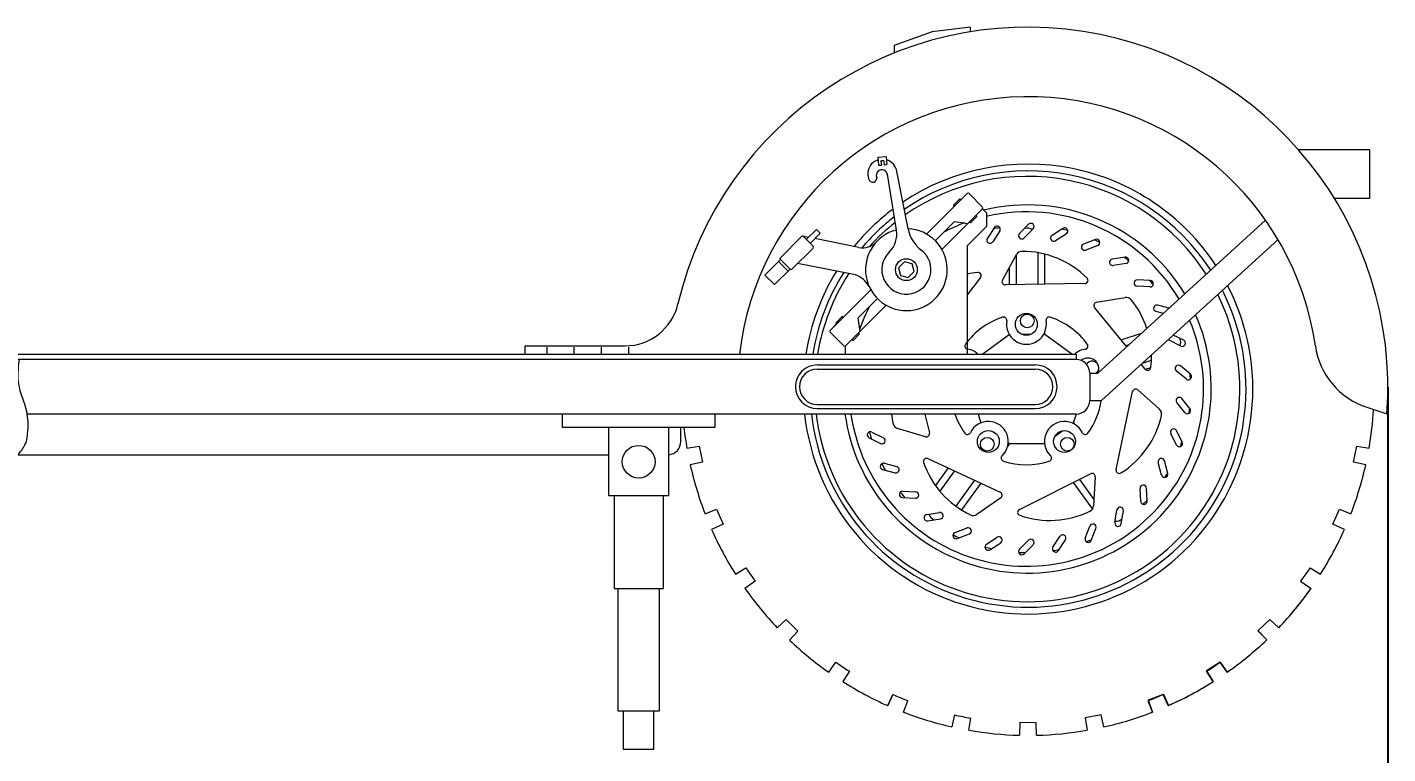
# Model space of a CAD drawing. Header units: millimetres. Extents: x 769 to 2415, y 617 to 2322.
# Drawn here: x 1321.9 to 1821.1, y 1186.9 to 1453.4 of the extents above; entities that cross this region are included whole.
import ezdxf

# ---------------------------------------------------------------- set-up
doc = ezdxf.new("R2010")
doc.units = ezdxf.units.MM
doc.linetypes.add('TRAZOS', pattern=[19.05, 12.7, -6.35])
doc.layers.add('01_Contornos', color=7, linetype='Continuous', lineweight=20)
doc.layers.add('cotas', color=3, linetype='Continuous')
doc.styles.add('EstiloCota', font='arialbd.ttf', dxfattribs={"height": 20})
doc.dimstyles.new('CotasUNE', dxfattribs={"dimtxt": 10, "dimasz": 8, "dimexe": 1.25, "dimexo": 0, "dimtad": 1, "dimtxsty": 'EstiloCota', "dimcen": 2.5, "dimclrd": 256, "dimclrt": 256, "dimadec": 0, "dimazin": 0, "dimtfac": 1, "dimtmove": 0, "dimatfit": 3, "dimfxl": 1, "dimarcsym": 0})

# ---------------------------------------------------------------- blocks, each defined once
blk = doc.blocks.new('*D342')
at = {"layer": 'cotas', "color": 0, "lineweight": -2, "transparency": 16777216}
for p, q in [((803.01, 1320.67), (803.01, 1122.45)), ((1821.07, 1321.35), (1821.07, 1122.45))]:
    blk.add_line(p, q, dxfattribs=at)
at = {"layer": 'cotas', "lineweight": -2, "transparency": 16777216}
blk.add_line((811.01, 1123.7), (1813.07, 1123.7), dxfattribs=at)
at = {"layer": 'cotas', "transparency": 16777216}
for points in [[(811.01, 1125.03), (811.01, 1122.36), (803.01, 1123.7)], [(1813.07, 1125.03), (1813.07, 1122.36), (1821.07, 1123.7)]]:
    blk.add_solid(points, dxfattribs=at)
at = {"layer": 'Defpoints', "color": 0}
for p in [(803.01, 1320.67), (1821.07, 1321.35), (1821.07, 1123.7)]:
    blk.add_point(p, dxfattribs=at)
at = {"layer": 'cotas', "transparency": 16777216, "insert": (1312.04, 1134.54), "char_height": 20, "attachment_point": 5, "style": 'EstiloCota'}
blk.add_mtext('1018', dxfattribs=at)

msp = doc.modelspace()

# ---------------------------------------------------------------- linework, layer by layer
at = {"layer": '01_Contornos'}
for p, q in [((1667.917, 1453.355), (1653.917, 1451.701)), ((1667.917, 1451.649), (1667.917, 1453.355)), ((1653.917, 1451.701), (1639.917, 1446.604)), ((1639.917, 1446.604), (1639.917, 1443.862)), ((1788.229, 1408.485), (1814.329, 1408.485)), ((1814.329, 1408.485), (1814.329, 1390.485)), ((1634.006, 1405.713), (1636.994, 1405.984)), ((1634.006, 1405.713), (1634.277, 1402.725)), ((1634.277, 1402.725), (1635.273, 1402.815)), ((1636.133, 1404.399), (1635.137, 1404.309)), ((1635.137, 1404.309), (1635.273, 1402.815)), ((1636.133, 1404.399), (1636.269, 1402.906)), ((1636.269, 1402.906), (1637.265, 1402.996)), ((1636.994, 1405.984), (1637.265, 1402.996)), ((1630.439, 1398.318), (1630.437, 1398.318)), ((1640.785, 1378.987), (1637.487, 1399.424)), ((1645.049, 1379.433), (1640.965, 1400.44)), ((1666.725, 1392.373), (1651.846, 1377.494)), ((1663.897, 1390.252), (1661.776, 1388.131)), ((1672.382, 1387.424), (1667.433, 1392.373)), ((1814.329, 1390.485), (1801.521, 1390.485)), ((1657.511, 1371.846), (1672.382, 1386.717)), ((1668.14, 1381.767), (1670.261, 1383.888)), ((1672.382, 1386.717), (1673.796, 1385.302)), ((1673.796, 1385.302), (1673.796, 1380.302)), ((1611.442, 1379.234), (1607.721, 1375.513)), ((1612.857, 1377.82), (1609.135, 1374.098)), ((1612.857, 1377.82), (1611.442, 1379.234)), ((1655.058, 1375.049), (1662.129, 1382.12)), ((1662.129, 1382.12), (1667.079, 1381.413)), ((1673.796, 1380.302), (1666.725, 1373.231)), ((1676.733, 1379.935), (1674.158, 1375.97)), ((1678.715, 1378.647), (1676.14, 1374.683)), ((1689.312, 1381.081), (1685.97, 1377.739)), ((1690.984, 1379.41), (1687.641, 1376.067)), ((1701.855, 1379.587), (1697.891, 1377.013)), ((1714.714, 1326.512), (1776.238, 1382.571)), ((1605.953, 1376.573), (1598.222, 1368.842)), ((1608.502, 1376.294), (1606.404, 1376.71)), ((1610.196, 1373.038), (1606.66, 1376.573)), ((1627.026, 1372.614), (1610.861, 1375.825)), ((1666.725, 1373.231), (1666.725, 1333.512)), ((1703.143, 1377.605), (1699.178, 1375.03)), ((1713.813, 1375.518), (1709.4, 1373.824)), ((1714.661, 1373.311), (1710.247, 1371.617)), ((1780.809, 1375.482), (1716.09, 1316.512)), ((1598.222, 1368.135), (1592.565, 1362.478)), ((1598.222, 1368.135), (1601.757, 1364.6)), ((1602.465, 1364.6), (1610.196, 1372.331)), ((1679.663, 1360.643), (1684.858, 1369.954)), ((1684.8, 1358.95), (1684.8, 1369.851)), ((1692.8, 1359.067), (1692.8, 1370.654)), ((1695.299, 1359.104), (1695.299, 1370.117)), ((1724.664, 1369.052), (1719.995, 1368.312)), ((1601.757, 1364.6), (1596.101, 1358.943)), ((1597.515, 1367.428), (1601.05, 1363.893)), ((1625.826, 1362.583), (1604.523, 1366.658)), ((1641.623, 1365.15), (1643.744, 1367.271)), ((1641.623, 1365.15), (1642.33, 1362.321)), ((1646.573, 1366.564), (1643.744, 1367.271)), ((1645.159, 1361.614), (1647.28, 1363.736)), ((1647.28, 1363.736), (1646.573, 1366.564)), ((1682.302, 1358.913), (1682.302, 1365.373)), ((1725.034, 1366.717), (1720.365, 1365.978)), ((1596.101, 1358.943), (1592.565, 1362.478)), ((1642.33, 1362.321), (1645.159, 1361.614)), ((1671.635, 1361.542), (1666.725, 1355.197)), ((1709.935, 1359.319), (1680.709, 1358.89)), ((1733.81, 1358.11), (1729.089, 1358.357)), ((1733.934, 1360.47), (1729.213, 1360.718)), ((1631.401, 1357.049), (1616.521, 1342.169)), ((1633.845, 1353.836), (1626.774, 1346.765)), ((1714.237, 1352.482), (1724.755, 1354.225)), ((1622.178, 1336.512), (1637.062, 1351.397)), ((1636.573, 1351.597), (1636.718, 1351.053)), ((1725.336, 1336.191), (1713.519, 1350.571)), ((1738.708, 1348.375), (1736.038, 1349.09)), ((1740.783, 1350.266), (1736.65, 1351.373)), ((1616.521, 1342.169), (1618.996, 1344.644)), ((1618.642, 1344.997), (1620.763, 1347.119)), ((1627.481, 1341.815), (1626.774, 1346.765)), ((1616.521, 1341.462), (1621.471, 1336.512)), ((1627.127, 1340.755), (1625.006, 1338.633)), ((1695.299, 1340.665), (1695.299, 1341.747)), ((1723.275, 1338.699), (1730.758, 1341.131)), ((1745.121, 1336.434), (1740.909, 1338.58)), ((1746.194, 1338.54), (1742.392, 1340.477)), ((1072.714, 1333.512), (1706.714, 1333.512)), ((1504.634, 1333.512), (1504.634, 1336.512)), ((1504.634, 1336.512), (1541.191, 1336.512)), ((1622.178, 1333.512), (1622.178, 1336.512)), ((1706.714, 1333.512), (1706.714, 1331.512)), ((1724.978, 1336.626), (1726.277, 1337.048)), ((1706.714, 1331.512), (1072.714, 1331.512)), ((1611.734, 1329.512), (1691.734, 1329.512)), ((1611.734, 1328.012), (1691.734, 1328.012)), ((1732.076, 1327.988), (1730.624, 1329.755)), ((1731.127, 1330.213), (1734.348, 1331.26)), ((1732.142, 1327.915), (1734.154, 1328.569)), ((1748.649, 1326.149), (1744.975, 1329.124)), ((1711.714, 1326.512), (1714.714, 1326.512)), ((1711.714, 1326.512), (1711.714, 1316.512)), ((1747.162, 1324.312), (1743.488, 1327.287)), ((1721.386, 1291.143), (1727.471, 1319.732)), ((1729.414, 1320.362), (1737.335, 1313.226)), ((1611.734, 1315.012), (1691.734, 1315.012)), ((1611.734, 1313.512), (1691.734, 1313.512)), ((1711.714, 1316.512), (1716.09, 1316.512)), ((1746.638, 1312.031), (1743.663, 1315.705)), ((1748.474, 1313.519), (1745.499, 1317.193)), ((1813.363, 1313.96), (1820.704, 1311.514)), ((1706.714, 1311.512), (1321.928, 1311.512)), ((1518.233, 1306.512), (1518.233, 1311.512)), ((1574.233, 1311.512), (1574.233, 1306.512)), ((1651.251, 1311.512), (1652.939, 1304.587)), ((1671.787, 1308.304), (1671.73, 1308.225)), ((1705.813, 1308.304), (1706.247, 1307.707)), ((1574.233, 1306.512), (1518.233, 1306.512)), ((1535.233, 1281.512), (1535.233, 1306.512)), ((1557.233, 1306.512), (1557.233, 1281.512)), ((1561.714, 1301.512), (1561.714, 1306.512)), ((1631.832, 1304.896), (1636.044, 1302.75)), ((1651.462, 1303.176), (1641.229, 1306.169)), ((1743.572, 1300.128), (1741.425, 1304.34)), ((1745.678, 1301.201), (1743.531, 1305.413)), ((1563.94, 1298.951), (1568.374, 1299.721)), ((1568.374, 1299.721), (1569.691, 1293.856)), ((1630.759, 1302.79), (1634.971, 1300.644)), ((1682.302, 1300.665), (1681.644, 1299.76)), ((1808.45, 1293.859), (1809.767, 1299.724)), ((1809.767, 1299.724), (1814.201, 1298.955)), ((1087.714, 1296.512), (1535.233, 1296.512)), ((1569.691, 1293.856), (1565.156, 1292.837)), ((1636.349, 1293.464), (1640.915, 1292.24)), ((1652.372, 1295.15), (1678.889, 1282.856)), ((1738.098, 1289.122), (1736.874, 1293.688)), ((1740.381, 1289.733), (1739.157, 1294.3)), ((1812.985, 1292.841), (1808.45, 1293.859)), ((1635.737, 1291.181), (1640.303, 1289.957)), ((1659.746, 1291.731), (1655.097, 1285.331)), ((1662.056, 1290.66), (1656.687, 1283.27)), ((1685.914, 1276.529), (1712.06, 1289.596)), ((1713.763, 1288.47), (1713.123, 1277.828)), ((1643.143, 1283.22), (1647.864, 1282.973)), ((1669.453, 1287.231), (1662.56, 1277.744)), ((1671.763, 1286.16), (1664.626, 1276.337)), ((1705.664, 1286.399), (1712.734, 1276.667)), ((1707.929, 1287.532), (1713.265, 1280.188)), ((1730.455, 1279.494), (1730.208, 1284.215)), ((1732.815, 1279.618), (1732.568, 1284.339)), ((1557.233, 1281.512), (1535.233, 1281.512)), ((1537.233, 1281.512), (1537.233, 1247.512)), ((1555.233, 1281.512), (1555.233, 1247.512)), ((1643.02, 1280.86), (1647.74, 1280.613)), ((1679.072, 1280.822), (1670.352, 1274.688)), ((1570.58, 1274.957), (1574.779, 1276.576)), ((1574.779, 1276.576), (1577.215, 1271.081)), ((1651.919, 1274.613), (1656.588, 1275.353)), ((1652.289, 1272.279), (1656.958, 1273.018)), ((1720.978, 1271.666), (1721.717, 1276.335)), ((1723.312, 1271.296), (1724.052, 1275.965)), ((1800.927, 1271.084), (1803.363, 1276.58)), ((1803.363, 1276.58), (1807.561, 1274.96)), ((1577.215, 1271.081), (1572.966, 1269.198)), ((1662.293, 1268.019), (1666.706, 1269.713)), ((1710.08, 1265.979), (1711.774, 1270.393)), ((1712.287, 1265.132), (1713.981, 1269.546)), ((1805.176, 1269.201), (1800.927, 1271.084)), ((1663.14, 1265.812), (1667.553, 1267.506)), ((1673.811, 1263.725), (1677.775, 1266.3)), ((1675.098, 1261.743), (1679.063, 1264.318)), ((1685.97, 1261.92), (1689.312, 1265.263)), ((1687.641, 1260.249), (1690.984, 1263.592)), ((1698.238, 1262.683), (1700.813, 1266.647)), ((1700.22, 1261.396), (1702.795, 1265.36)), ((1581.774, 1252.719), (1585.576, 1255.126)), ((1585.576, 1255.126), (1589.037, 1250.212)), ((1792.565, 1255.129), (1789.104, 1250.215)), ((1792.566, 1255.129), (1796.368, 1252.722)), ((1589.037, 1250.212), (1585.238, 1247.536)), ((1789.104, 1250.215), (1792.904, 1247.539)), ((1537.233, 1247.512), (1555.233, 1247.512)), ((1538.733, 1202.512), (1538.733, 1247.512)), ((1553.733, 1247.512), (1553.733, 1202.512)), ((1597.092, 1233.092), (1600.351, 1236.195)), ((1777.791, 1236.198), (1773.438, 1232.053)), ((1781.051, 1233.095), (1777.791, 1236.198)), ((1777.792, 1236.197), (1777.792, 1236.198)), ((1777.792, 1236.198), (1781.051, 1233.095)), ((1604.667, 1231.882), (1601.567, 1228.621)), ((1773.438, 1232.053), (1776.644, 1228.687)), ((1773.438, 1232.053), (1776.643, 1228.687)), ((1773.541, 1231.946), (1776.644, 1228.687)), ((1615.944, 1216.831), (1618.535, 1220.51)), ((1759.608, 1220.512), (1754.53, 1217.296)), ((1762.199, 1216.833), (1759.608, 1220.512)), ((1759.609, 1220.512), (1762.2, 1216.833)), ((1759.609, 1220.512), (1762.2, 1216.833)), ((1623.534, 1217.17), (1621.127, 1213.368)), ((1623.534, 1217.17), (1621.127, 1213.368)), ((1754.53, 1217.296), (1757.016, 1213.37)), ((1757.017, 1213.369), (1754.609, 1217.171)), ((1637.606, 1204.56), (1639.429, 1208.674)), ((1639.429, 1208.674), (1637.606, 1204.56)), ((1738.714, 1208.675), (1733.106, 1206.512)), ((1740.537, 1204.561), (1738.714, 1208.675)), ((1738.796, 1208.711), (1740.623, 1204.599)), ((1643.365, 1202.174), (1644.984, 1206.373)), ((1733.106, 1206.512), (1734.778, 1202.176)), ((1734.779, 1202.175), (1733.159, 1206.374)), ((1553.733, 1202.512), (1538.733, 1202.512)), ((1540.733, 1188.512), (1540.733, 1202.512)), ((1551.733, 1202.512), (1551.733, 1188.512)), ((1662.144, 1201.161), (1661.155, 1196.771)), ((1667.36, 1195.535), (1668.129, 1199.968)), ((1686.069, 1198.35), (1685.955, 1193.703)), ((1692.078, 1198.202), (1686.069, 1198.35)), ((1692.188, 1193.703), (1692.078, 1198.202)), ((1715.911, 1201.142), (1709.989, 1200.114)), ((1709.989, 1200.114), (1710.784, 1195.535)), ((1716.898, 1196.751), (1715.911, 1201.142)), ((1551.733, 1188.512), (1540.733, 1188.512))]:
    msp.add_line(p, q, dxfattribs=at)
at = {"layer": '01_Contornos', "linetype": 'TRAZOS', "ltscale": 0.2}
for p, q in [((1512.634, 1333.512), (1512.634, 1336.512)), ((1522.634, 1333.512), (1522.634, 1336.512)), ((1532.634, 1333.512), (1532.634, 1336.512)), ((1542.635, 1333.512), (1542.629, 1336.564))]:
    msp.add_line(p, q, dxfattribs=at)
at = {"layer": '01_Contornos'}
for points in [[(1682.302, 1340.665), (1672.456, 1333.512)], [(1689.908, 1340.665), (1687.045, 1340.665)], [(1705.144, 1333.512), (1695.299, 1340.665), (1694.769, 1340.665)], [(1670.745, 1311.512), (1671.787, 1308.304), (1671.837, 1308.268)], [(1705.524, 1308.094), (1705.813, 1308.304), (1706.861, 1311.529)], [(1676.215, 1305.088), (1677.451, 1304.19)], [(1698.843, 1303.24), (1701.845, 1305.421)], [(1681.828, 1301.009), (1682.302, 1300.665), (1695.299, 1300.665)]]:
    msp.add_lwpolyline(points, dxfattribs=at)
msp.add_lwpolyline([(1318.461, 1296.512, 0.0568501), (1321.083, 1300.205, 0.0947795), (1321.928, 1302.802, 0.0314501), (1322.242, 1307.788, 0.0420777), (1321.928, 1311.512, 0.0504229), (1320.758, 1315.758, -0.0372469), (1319.025, 1321.456, -0.0552596), (1318.593, 1325.35, -0.0349961), (1319.025, 1331.512)], format="xyb", dxfattribs=at)
for centre, radius in [((1644.452, 1364.443), 4), ((1688.477, 1344.42), 4.018), ((1688.8, 1345.665), 2.5), ((1674.514, 1301.447), 4.018), ((1674.106, 1300.44), 2.5), ((1702.439, 1301.447), 4.018), ((1703.495, 1300.44), 2.5), ((1546.233, 1294.012), 6)]:
    msp.add_circle(centre, radius, dxfattribs=at)
for centre, radius, start, end in [((1689.07, 1321.354), 132.001, 355.72493, 166.62633), ((1689.07, 1321.354), 106.517, 8.19317, 173.4459), ((1635.662, 1399.578), 5.372, 106.94522, 204.6493), ((1635.692, 1399.592), 5.341, 9.14174, 74.64429), ((1689.07, 1320.665), 82.5, 33.30792, 123.82192), ((1632.119, 1397.951), 1.474, 204.6493, 12.41735), ((1635.472, 1399.018), 2.056, 0.4429, 201.39844), ((1689.07, 1320.665), 80, 33.02323, 124.57747), ((1688.8, 1320.665), 78, 32.647, 125.0074), ((1661.952, 1387.954), 0.25, 135, 315), ((1664.074, 1390.075), 0.25, 315, 135), ((1688.8, 1320.665), 67.5, 31.12121, 103.6718), ((1689.07, 1320.665), 82.5, 126.8884, 140.65972), ((1689.07, 1320.665), 80, 127.8334, 139.63589), ((1670.084, 1384.065), 0.25, 315, 135), ((1688.477, 1320.665), 65, 30.48745, 103.05278), ((1644.464, 1364.444), 15.001, 104.19608, 87.76641), ((1688.8, 1320.665), 78, 128.41559, 137.93587), ((1631.762, 1377.429), 9.156, 314.3068, 9.79678), ((1658.319, 1382.241), 13.564, 191.94773, 232.50306), ((1688.477, 1320.665), 65, 110.39151, 117.77825), ((1667.963, 1381.944), 0.25, 135, 315), ((1688.8, 1320.665), 60, 99.61426, 101.96615), ((1677.724, 1379.291), 1.182, 327, 147), ((1686.805, 1376.903), 1.182, 135, 315), ((1688.8, 1375.665), 4, 61.02485, 105.10765), ((1690.148, 1380.246), 1.182, 315, 135), ((1688.8, 1320.665), 60, 75.65717, 77.83777), ((1702.499, 1378.596), 1.182, 303, 123), ((1606.306, 1376.22), 0.5, 45, 135), ((1609.842, 1372.684), 0.5, 315, 45), ((1628.433, 1379.376), 6.907, 258.24189, 317.03166), ((1675.149, 1375.326), 1.182, 147, 327), ((1698.534, 1376.021), 1.182, 123, 303), ((1709.824, 1372.721), 1.182, 111, 291), ((1688.8, 1320.665), 60, 63.66392, 65.75659), ((1714.237, 1374.415), 1.182, 291, 111), ((1598.575, 1368.489), 0.5, 135, 225), ((1644.452, 1364.443), 9, 134.30626, 53.09368), ((1686.916, 1368.805), 2.358, 90.10006, 150.84034), ((1686.971, 1337.486), 33.676, 45.08292, 90.10006), ((1720.18, 1367.145), 1.182, 99, 279), ((1688.8, 1320.665), 60, 51.65965, 53.66872), ((1724.849, 1367.884), 1.182, 279, 99), ((1602.111, 1364.953), 0.5, 225, 315), ((1689.07, 1320.665), 82.5, 148.3764, 171.04154), ((1689.07, 1320.665), 80, 147.69492, 170.75917), ((1688.8, 1320.665), 78, 147.07568, 170.52007), ((1674.387, 1329.976), 33.676, 96.51149, 103.14969), ((1670.703, 1362.264), 1.179, 322.26891, 96.59933), ((1689.07, 1320.665), 82.5, 186.36998, 27.39927), ((1622.183, 1353.363), 9.913, 29.87165, 68.4421), ((1680.692, 1360.069), 1.179, 150.84034, 270.84034), ((1709.918, 1360.497), 1.179, 270.84034, 45.17076), ((1729.151, 1359.538), 1.182, 87, 267), ((1688.8, 1320.665), 60, 39.64336, 41.57801), ((1733.872, 1359.29), 1.182, 267, 87), ((1689.07, 1320.665), 80, 186.56991, 26.921), ((1688.8, 1320.665), 78, 186.73914, 26.3769), ((1621.835, 1353.08), 10.356, 22.53364, 23.05842), ((1725.141, 1351.899), 2.358, 38.67149, 99.41177), ((1700.689, 1332.33), 33.676, 18.24766, 38.67149), ((1541.191, 1356.512), 20, 270, 346.62633), ((1688.8, 1320.665), 67.5, 187.79352, 23.81036), ((1688.477, 1320.665), 65, 152.22175, 160.13001), ((1637.714, 1351.903), 1.182, 189.82995, 195), ((1714.43, 1351.319), 1.179, 99.41177, 219.41177), ((1736.344, 1350.231), 1.182, 75, 255), ((1618.819, 1344.82), 0.25, 135, 315), ((1620.94, 1346.942), 0.25, 315, 135), ((1688.477, 1320.665), 65, 188.09524, 22.86638), ((1688.477, 1320.665), 27.773, 108.36753, 143.63247), ((1680.098, 1345.901), 1.182, 349.972, 108.36753), ((1688.477, 1344.42), 7.327, 169.972, 10.028), ((1696.856, 1345.901), 1.182, 71.63247, 190.028), ((1688.477, 1320.665), 27.773, 36.36753, 71.63247), ((1624.829, 1338.81), 0.25, 135, 315), ((1626.951, 1340.931), 0.25, 315, 135), ((1741.445, 1339.633), 1.182, 222.98816, 243), ((1741.108, 1337.662), 3.999, 343.48446, 23.62114), ((1745.657, 1337.487), 1.182, 243, 63), ((1667.065, 1336.433), 1.182, 143.63247, 262.028), ((1665.885, 1328.006), 7.327, 48.71765, 82.028), ((1711.069, 1328.006), 7.327, 97.972, 131.28235), ((1709.888, 1336.433), 1.182, 277.972, 36.36753), ((1700.689, 1332.33), 33.676, 353.65435, 1.4032), ((1822.214, 1340.524), 28, 188.19317, 251.57309), ((1611.734, 1321.512), 8, 90, 270), ((1611.734, 1321.512), 6.5, 90, 270), ((1691.734, 1321.512), 8, 270, 90), ((1691.734, 1321.512), 6.5, 270, 90), ((1706.714, 1326.512), 5, 0, 90), ((1711.069, 1328.006), 4.018, 339.99167, 128.4191), ((1712.577, 1328.391), 2.5, 311.28264, 146.25004), ((1732.987, 1328.737), 1.179, 219.41177, 353.74219), ((1744.232, 1328.206), 1.182, 51, 231), ((1747.905, 1325.231), 1.182, 231, 51), ((1688.8, 1320.665), 60, 3.51607, 5.32803), ((1728.624, 1319.486), 1.179, 47.9832, 167.9832), ((1706.714, 1316.512), 5, 270, 0), ((1688.477, 1320.665), 27.773, 324.36753, 351.39952), ((1735.756, 1311.474), 2.358, 347.24292, 47.9832), ((1744.581, 1316.449), 1.182, 39, 219), ((1747.556, 1312.775), 1.182, 219, 39), ((1688.8, 1320.665), 60, 351.44927, 353.26416), ((1689.07, 1320.664), 127, 350.15741, 356.59986), ((1672.412, 1315.454), 33.676, 186.723, 192.95721), ((1641.891, 1308.432), 2.358, 192.95721, 253.69748), ((1688.477, 1320.665), 27.773, 199.24307, 215.63247), ((1674.514, 1301.447), 7.327, 313.972, 154.028), ((1702.439, 1301.447), 7.327, 25.972, 226.028), ((1705.211, 1318.39), 33.676, 302.22578, 347.24292), ((1689.07, 1320.665), 127, 186.39849, 189.8446), ((1631.296, 1303.843), 1.182, 63, 243), ((1688.8, 1320.665), 60, 195.17934, 197.79825), ((1651.793, 1304.308), 1.179, 253.69748, 13.69748), ((1666.864, 1305.174), 1.182, 215.63247, 334.028), ((1710.089, 1305.174), 1.182, 205.972, 324.36753), ((1742.478, 1304.876), 1.182, 27, 207), ((1556.714, 1301.512), 5, 275.95876, 0), ((1635.508, 1301.697), 1.182, 243, 63), ((1744.625, 1300.664), 1.182, 207, 27), ((1688.8, 1320.665), 60, 339.37429, 341.21501), ((1689.07, 1320.665), 127, 192.6571, 201.0946), ((1636.043, 1292.322), 1.182, 75, 255), ((1688.8, 1320.665), 60, 207.12122, 209.71326), ((1651.876, 1294.081), 1.179, 65.12605, 199.45647), ((1682.535, 1304.856), 33.676, 199.36864, 244.38578), ((1680.422, 1295.324), 1.182, 133.972, 252.36753), ((1688.477, 1320.665), 27.773, 252.36753, 287.63247), ((1696.531, 1295.324), 1.182, 287.63247, 46.028), ((1738.016, 1293.994), 1.182, 15, 195), ((1689.07, 1320.664), 127, 338.90741, 347.34491), ((1640.609, 1291.099), 1.182, 255, 75), ((1712.587, 1288.541), 1.179, 356.55462, 116.55462), ((1722.539, 1290.898), 1.179, 167.9832, 302.31362), ((1739.239, 1289.428), 1.182, 195, 15), ((1688.8, 1320.665), 60, 327.29545, 329.1827), ((1643.081, 1282.04), 1.182, 87, 267), ((1688.8, 1320.665), 60, 219.07132, 221.62347), ((1647.802, 1281.793), 1.182, 267, 87), ((1678.394, 1281.786), 1.179, 305.12605, 65.12605), ((1731.388, 1284.277), 1.182, 3, 183), ((1731.635, 1279.556), 1.182, 183, 3), ((1688.8, 1320.665), 60, 315.21783, 317.16859), ((1652.104, 1273.446), 1.182, 99, 279), ((1656.472, 1276.169), 4, 200.89622, 241.84919), ((1656.773, 1274.185), 1.182, 279, 99), ((1668.995, 1276.616), 2.358, 244.38578, 305.12605), ((1686.441, 1275.474), 1.179, 116.55462, 250.88505), ((1697.131, 1306.163), 33.676, 250.79721, 295.81435), ((1710.769, 1277.97), 2.358, 295.81435, 356.55462), ((1721.129, 1276.169), 4, 268.98067, 307.86528), ((1722.884, 1276.15), 1.182, 351, 171), ((1689.07, 1320.665), 127, 203.9071, 212.3446), ((1662.716, 1266.916), 1.182, 111, 291), ((1667.13, 1268.61), 1.182, 291, 111), ((1712.877, 1269.969), 1.182, 339, 159), ((1722.145, 1271.481), 1.182, 171, 351), ((1689.07, 1320.664), 127, 327.65741, 336.09491), ((1688.8, 1320.665), 60, 243.00885, 245.44529), ((1674.454, 1262.734), 1.182, 123, 303), ((1678.419, 1265.309), 1.182, 303, 123), ((1690.148, 1264.427), 1.182, 315, 135), ((1701.804, 1266.004), 1.182, 327, 147), ((1711.183, 1265.556), 1.182, 159, 339), ((1688.8, 1320.665), 60, 291.08629, 293.19665), ((1688.8, 1320.665), 60, 255.00143, 257.36465), ((1686.805, 1261.085), 1.182, 135, 315), ((1688.8, 1320.665), 60, 267.01196, 269.29442), ((1699.229, 1262.039), 1.182, 147, 327), ((1688.8, 1320.665), 60, 279.04061, 281.2376), ((1689.07, 1320.665), 127, 215.1571, 223.5946), ((1689.07, 1320.665), 127, 316.4071, 324.8446), ((1689.07, 1320.664), 127, 316.40741, 324.80307), ((1689.07, 1320.665), 122.5, 223.5946, 226.44893), ((1689.07, 1320.665), 127, 226.44893, 234.8446), ((1689.07, 1320.665), 127, 305.1571, 313.5946), ((1689.07, 1320.664), 127, 305.15741, 313.59491), ((1689.07, 1320.664), 127, 305.15741, 313.59491), ((1689.07, 1320.665), 122.5, 234.8446, 237.6571), ((1689.07, 1320.664), 122.5, 302.34491, 305.15741), ((1689.07, 1320.665), 127, 237.6571, 246.0946), ((1689.07, 1320.665), 127, 237.6571, 246.0946), ((1689.07, 1320.665), 127, 293.9071, 302.3446), ((1689.07, 1320.664), 127, 293.94925, 302.34491), ((1689.07, 1320.665), 122.5, 246.0946, 248.9071), ((1689.07, 1320.664), 122.5, 291.09491, 293.94925), ((1689.07, 1320.665), 127, 248.9071, 257.30276), ((1689.07, 1320.665), 122.5, 257.30276, 260.1571), ((1689.07, 1320.665), 127, 282.6571, 291.0946), ((1689.07, 1320.664), 127, 282.65741, 291.09491), ((1689.07, 1320.665), 127, 260.1571, 268.5946), ((1689.07, 1320.665), 127, 271.4071, 279.8446)]:
    msp.add_arc(centre, radius, start, end, dxfattribs=at)
at = {"layer": '01_Contornos', "lineweight": 20, "ltscale": 0.05}
for centre, radius, start, end in [((1667.079, 1392.02), 0.5, 45, 135), ((1672.029, 1387.07), 0.5, 315, 45), ((1644.452, 1364.443), 14.999, 35.639, 35.72624), ((1616.874, 1341.815), 0.5, 135, 225), ((1621.824, 1336.865), 0.5, 225, 315)]:
    msp.add_arc(centre, radius, start, end, dxfattribs=at)

# ---------------------------------------------------------------- dimensions: what is measured, and where the dimension line sits
at = {"layer": 'cotas'}
dim = msp.add_linear_dim(base=(1821.071, 1123.697), p1=(803.01, 1320.665), p2=(1821.071, 1321.354), text='1018', dimstyle='CotasUNE', dxfattribs=at)
dim.commit()
dim.dimension.update_dxf_attribs({"geometry": '*D342', "text_midpoint": (1312.04, 1134.54)})

doc.saveas('drawing.dxf')
